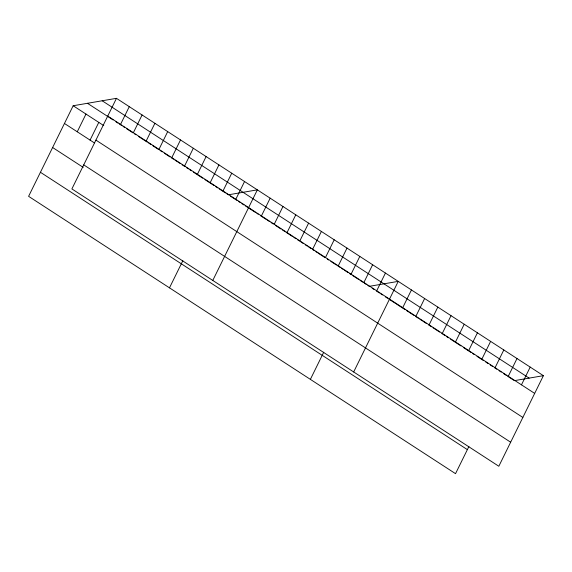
<?xml version="1.0" encoding="UTF-8"?>
<svg xmlns="http://www.w3.org/2000/svg" width="572" height="572" viewBox="0 0 572 572"><rect width="100%" height="100%" fill="white"/><g stroke="black" fill="none" stroke-linecap="round" stroke-linejoin="round"><path stroke-width="0.86" d="M116.466 98.334L71.893 188.917L498.827 466.259L543.4 375.675L116.466 98.334L73.173 105.741L28.6 196.325L455.534 473.666L468.89 446.532M77.256 131.789L85.979 114.057M90.061 140.111L98.792 122.379M120.549 124.381L129.272 106.649M133.362 132.704L142.085 114.972M146.167 141.019L154.89 123.295M158.973 149.342L167.696 131.61M171.786 157.665L180.509 139.933M184.592 165.98L193.315 148.255M197.397 174.303L206.12 156.578M210.21 182.625L218.933 164.893M169.491 287.845L182.84 260.71M223.016 190.941L231.739 173.216M235.821 199.263L244.544 181.538M212.784 280.437L257.357 189.854L228.35 194.816L226.927 193.894M261.44 215.901L270.163 198.177M274.245 224.224L282.968 206.499M287.058 232.547L295.781 214.815M299.864 240.869L308.587 223.137M312.669 249.185L321.392 231.46M325.482 257.507L334.205 239.775M338.288 265.83L347.011 248.098M351.094 274.145L359.817 256.42M310.374 379.372L323.731 352.23M363.906 282.468L372.629 264.743M376.712 290.79L385.435 273.058M353.668 371.964L398.241 281.381L369.233 286.343L367.81 285.421M402.717 307.679L411.44 289.954M415.908 316.252L424.631 298.527M429.107 324.825L437.83 307.1M442.306 333.397L451.029 315.673M455.498 341.97L464.221 324.245M468.697 350.543L477.42 332.818M481.889 359.116L490.619 341.391M495.087 367.689L503.81 349.964M508.286 376.262L517.009 358.537M521.478 384.834L530.201 367.102M543.4 375.675L514.392 380.645L507.793 376.355M102.181 100.779L529.114 378.121M107.743 116.059L534.677 393.407M87.459 103.296L113.077 119.934M115.923 121.786L118.054 123.173M119.476 124.095L121.614 125.482M123.037 126.405L124.46 127.334M126.598 128.721L132.997 132.876M134.42 133.805L135.843 134.727M138.689 136.579L147.233 142.121M148.656 143.05L150.786 144.437M152.924 145.824L158.616 149.521M160.038 150.443L162.169 151.83M164.307 153.217L169.998 156.914M171.421 157.836L173.559 159.223M174.982 160.153L177.113 161.54M177.828 161.998L179.958 163.385M182.096 164.772L184.942 166.624M186.365 167.546L188.503 168.933M189.925 169.855L191.348 170.785M193.479 172.172L202.731 178.178M204.869 179.565L214.114 185.571M215.537 186.501L217.675 187.888M219.097 188.81L225.504 192.971M230.48 196.203L236.887 200.364M238.309 201.294L240.44 202.674M241.87 203.603L244.001 204.99M245.424 205.913L247.562 207.3M248.984 208.222L255.384 212.384M256.807 213.306L258.229 214.235M260.367 215.623L266.774 219.784M267.481 220.241L269.619 221.629M271.042 222.551L273.173 223.938M275.311 225.325L281.002 229.029M282.425 229.951L284.563 231.338M285.986 232.261L292.385 236.422M293.808 237.344L295.946 238.731M297.368 239.654L299.506 241.041M300.929 241.97L303.06 243.357M305.198 244.744L307.328 246.132M308.751 247.054L310.889 248.441M312.312 249.363L314.443 250.75M315.866 251.673L317.288 252.602M318.003 253.06L325.118 257.686M327.255 259.073L328.678 259.995M330.809 261.383L336.5 265.079M337.93 266.001L340.061 267.389M341.484 268.318L343.622 269.705M344.33 270.163L347.89 272.479M349.313 273.402L351.444 274.789M352.867 275.711L358.565 279.408M359.988 280.337L362.834 282.182M364.257 283.111L366.387 284.491M372.165 288.252L374.367 289.675M376.569 291.105L379.501 293.014M380.966 293.965L382.432 294.916M385.364 296.818L387.566 298.248M389.031 299.206L395.631 303.489M396.36 303.968L405.155 309.681M406.628 310.632L408.823 312.062M409.559 312.541L413.956 315.394M415.422 316.345L418.354 318.254M419.819 319.205L422.022 320.635M422.751 321.106L426.419 323.495M428.621 324.917L431.553 326.827M433.018 327.777L439.618 332.06M441.813 333.49L444.744 335.399M446.21 336.35L448.412 337.78M450.614 339.21L460.875 345.874M463.806 347.783L471.142 352.545M472.608 353.496L474.074 354.447M477.005 356.356L483.605 360.639M485.8 362.069L488.002 363.499M490.197 364.922L492.399 366.352M494.601 367.782L496.796 369.212M498.998 370.642L501.194 372.072M503.396 373.495L506.327 375.404M73.173 105.741L103.768 125.618M95.91 140.104L522.844 417.446M64.45 123.466L94.337 142.878M83.726 164.872L510.66 442.22M52.617 147.512L83.219 167.389M40.433 172.279L467.367 449.628"/></g></svg>
